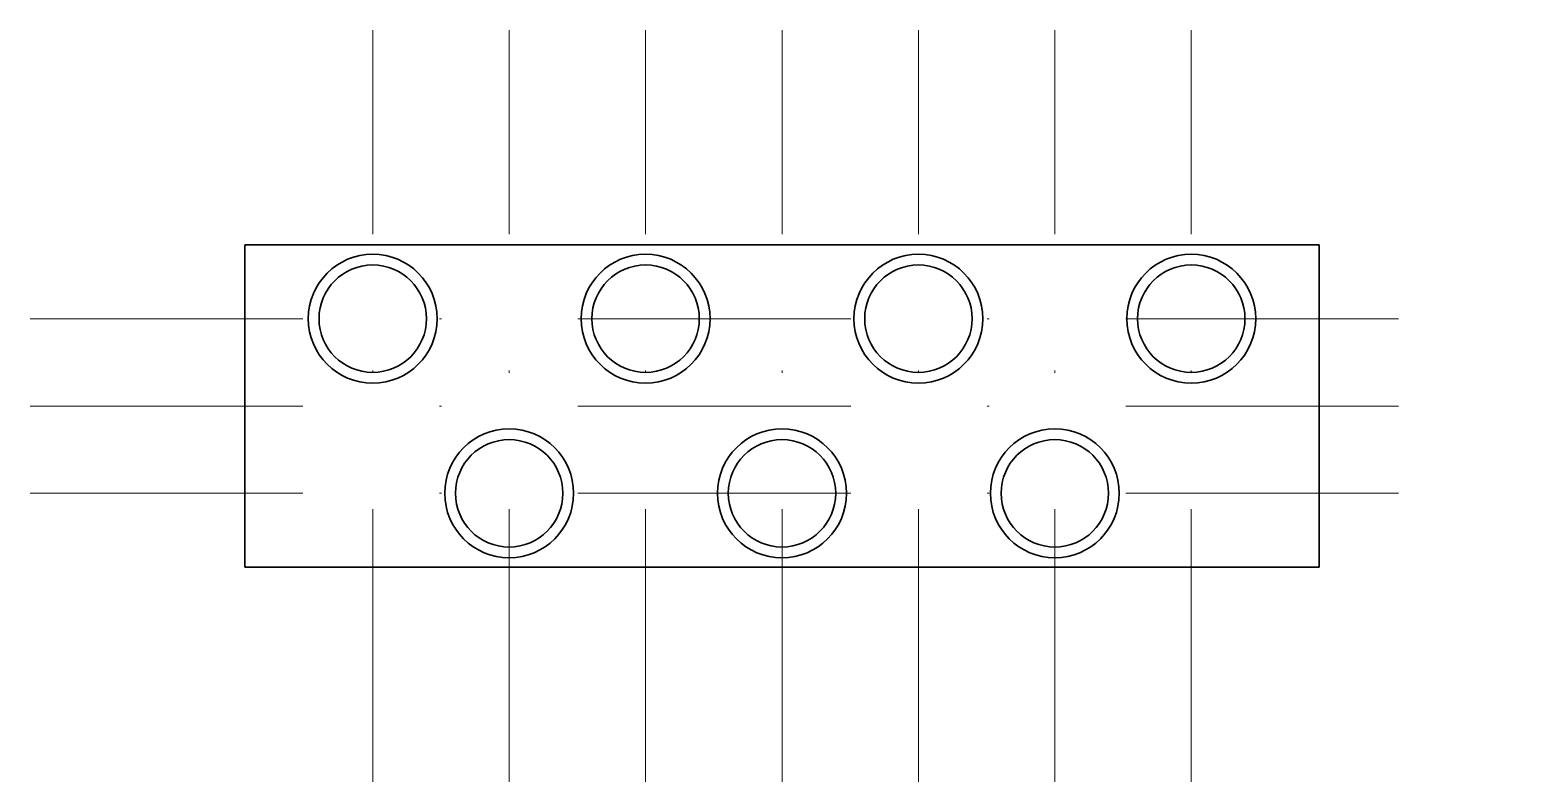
# Model space of a CAD drawing. Header units: millimetres. Extents: x 90 to 160, y 90 to 125.
import ezdxf

# ---------------------------------------------------------------- set-up
doc = ezdxf.new("R2010")
doc.units = ezdxf.units.MM
doc.linetypes.add('DASHDOT', pattern=[25.4, 12.7, -6.35, 0, -6.35])
doc.layers.add('CENTER', color=7, linetype='DASHDOT', lineweight=18)
doc.layers.add('OUTLINE', color=7, linetype='CONTINUOUS', lineweight=35)

msp = doc.modelspace()

# ---------------------------------------------------------------- linework, layer by layer
at = {"layer": 'CENTER'}
for p, q in [((105.95, 90), (105.95, 125)), ((112.3, 90), (112.3, 125)), ((118.65, 90), (118.65, 125)), ((125, 90), (125, 125)), ((131.35, 90), (131.35, 125)), ((137.7, 90), (137.7, 125)), ((144.05, 90), (144.05, 125)), ((90, 111.564), (160, 111.564)), ((90, 107.5), (160, 107.5)), ((90, 103.436), (160, 103.436))]:
    msp.add_line(p, q, dxfattribs=at)
at = {"layer": 'OUTLINE'}
for p, q in [((150, 115), (100, 115)), ((100, 115), (100, 100)), ((150, 100), (150, 115)), ((100, 100), (150, 100))]:
    msp.add_line(p, q, dxfattribs=at)
for centre, radius in [((105.95, 111.564), 3), ((118.65, 111.564), 3), ((131.35, 111.564), 3), ((144.05, 111.564), 3), ((105.95, 111.564), 2.5), ((118.65, 111.564), 2.5), ((131.35, 111.564), 2.5), ((144.05, 111.564), 2.5), ((112.3, 103.436), 3), ((125, 103.436), 3), ((137.7, 103.436), 3), ((112.3, 103.436), 2.5), ((125, 103.436), 2.5), ((137.7, 103.436), 2.5)]:
    msp.add_circle(centre, radius, dxfattribs=at)

doc.saveas('drawing.dxf')
